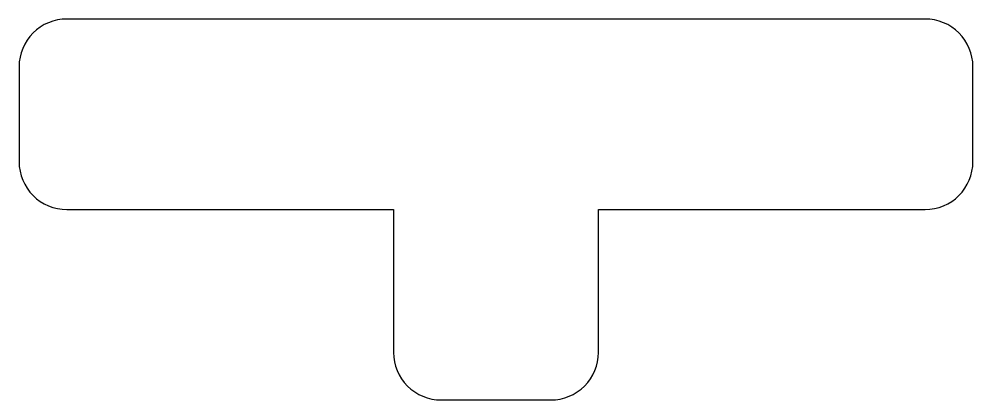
# Model space of a CAD drawing. Header units: millimetres. Extents: x -10 to 10, y -6 to 2.
import ezdxf

# ---------------------------------------------------------------- set-up
doc = ezdxf.new("R2010")
doc.units = ezdxf.units.MM

msp = doc.modelspace()

# ---------------------------------------------------------------- linework, layer by layer
msp.add_lwpolyline([(1.15, -6, 0.414214), (2.15, -5), (2.15, -2), (9, -2, 0.414214), (10, -1), (10, 1, 0.414214), (9, 2), (-9, 2, 0.414214), (-10, 1), (-10, -1, 0.414214), (-9, -2), (-2.15, -2), (-2.15, -5, 0.414214), (-1.15, -6)], format="xyb", close=True)

doc.saveas('drawing.dxf')
